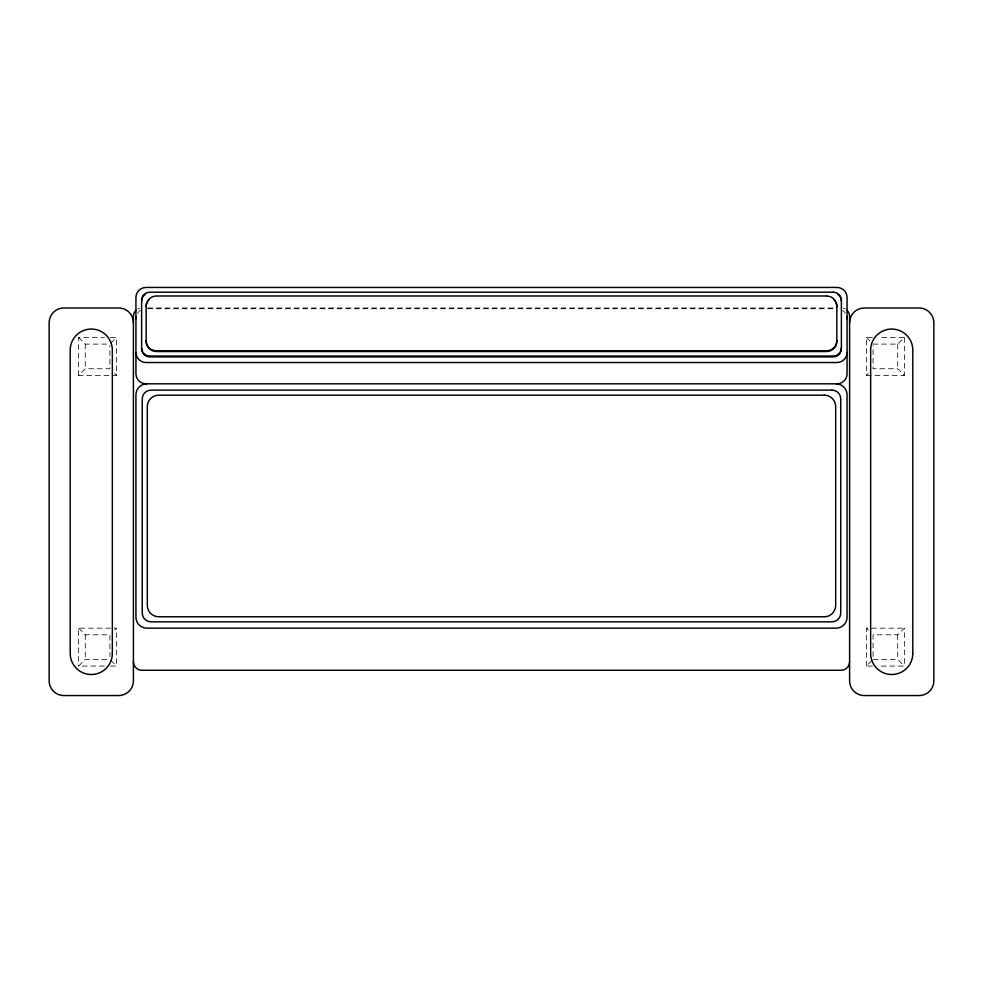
<?xml version="1.0" encoding="UTF-8"?>
<svg xmlns="http://www.w3.org/2000/svg" width="983" height="983" viewBox="0 0 983 983"><rect width="100%" height="100%" fill="white"/><g stroke="black" fill="none" stroke-linecap="round" stroke-linejoin="round"><path stroke-width="0.74" stroke-dasharray="4.92 3.69" d="M110.489 337.476L116.559 337.476L116.559 375.383L78.64 375.383L85.275 368.748L109.924 368.748L109.924 345.561M110.87 343.153L116.559 337.476M104.419 666.069L78.64 666.069L85.275 659.433L109.924 659.433M114.655 630.054L116.559 628.162L78.64 628.162L78.64 666.069M872.511 337.476L866.441 337.476L866.441 375.383L868.345 373.491M873.076 344.111L897.725 344.111L904.36 337.476L878.581 337.476M872.511 666.069L866.441 666.069L872.13 660.392M873.076 656.533L873.076 634.797L897.725 634.797L904.36 628.162L904.36 666.069L878.581 666.069M147.966 307.986L835.034 307.986M147.585 308.723L835.415 308.723M78.64 375.383L78.64 337.476L104.419 337.476M78.64 337.476L85.275 344.111L109.924 344.111M904.36 337.476L904.36 375.383L897.725 368.748L873.076 368.748L873.076 345.561M866.441 375.383L904.36 375.383M866.441 666.069L866.441 628.162L904.36 628.162M78.64 628.162L85.275 634.797L109.924 634.797L109.924 656.533M873.076 659.433L897.725 659.433L904.36 666.069M110.489 666.069L116.559 666.069L116.559 628.162M866.441 337.476L872.13 343.153M866.441 628.162L868.345 630.054M114.655 373.491L116.559 375.383M110.87 660.392L116.559 666.069M897.725 344.111L897.725 368.748M897.725 634.797L897.725 659.433M85.275 344.111L85.275 368.748M85.275 634.797L85.275 659.433M842.566 310.407A10.113 10.014 0 0 1 845.355 313.172M137.645 313.172A10.113 10.014 0 0 1 140.434 310.407M843.353 308.269A8.429 8.429 0 0 1 845.38 309.104M137.62 309.104A8.429 8.429 0 0 1 139.647 308.269"/><path stroke-width="1.47" d="M849.595 322.731A14.745 14.745 0 0 1 864.34 307.986L919.105 307.986A14.745 14.745 0 0 1 933.85 322.731L933.85 680.814A14.745 14.745 0 0 1 919.105 695.559L864.34 695.559A14.745 14.745 0 0 1 849.595 680.814L849.595 316.403A8.429 8.429 0 0 0 847.125 310.444M133.405 322.731A14.745 14.745 0 0 0 118.66 307.986L63.895 307.986A14.745 14.745 0 0 0 49.15 322.731L49.15 680.814A14.745 14.745 0 0 0 63.895 695.559L118.66 695.559A14.745 14.745 0 0 0 133.405 680.814L133.405 316.403A8.429 8.429 0 0 1 135.875 310.444M846.867 316.784A10.113 10.014 0 0 1 847.063 318.738M135.937 318.738A10.113 10.014 0 0 1 136.133 316.784M847.063 352.516A10.113 10.014 0 0 1 836.951 362.53L146.049 362.53A10.113 10.014 0 0 1 135.937 352.516M837.786 294.421A8.085 8.011 0 0 1 840.76 298.009M841.227 299.52A8.085 8.011 0 0 1 841.374 301.081M141.626 301.081A8.085 8.011 0 0 1 141.773 299.52M142.24 298.009A8.085 8.011 0 0 1 145.214 294.421M841.374 348.019A8.085 8.011 0 0 1 833.289 356.03L149.711 356.03A8.085 8.011 0 0 1 141.626 348.019M833.83 299.668A10.235 10.137 0 0 1 835.108 301.203M836.054 302.961A10.235 10.137 0 0 1 836.828 306.843M146.172 306.843A10.235 10.137 0 0 1 146.946 302.961M147.892 301.203A10.235 10.137 0 0 1 149.17 299.668M836.828 340.671A10.235 10.137 0 0 1 826.592 350.808L156.408 350.808A10.235 10.137 0 0 1 146.172 340.671M836.115 383.812A10.948 10.948 0 0 1 847.063 394.761L847.063 617.201A10.948 10.948 0 0 1 836.115 628.162L146.885 628.162A10.948 10.948 0 0 1 135.937 617.201L135.937 394.761A10.948 10.948 0 0 1 146.885 383.812M849.595 661.866A8.429 8.429 0 0 1 841.165 670.283L141.835 670.283A8.429 8.429 0 0 1 133.405 661.866M836.951 287.441L146.049 287.441A10.113 10.014 0 0 0 135.937 297.444L135.937 373.798A10.113 10.014 0 0 0 146.049 383.812L836.951 383.812A10.113 10.014 0 0 0 847.063 373.798L847.063 297.444A10.113 10.014 0 0 0 836.951 287.441M833.289 292.197L149.711 292.197A8.085 8.011 0 0 0 141.626 300.208L141.626 348.891A8.085 8.011 0 0 0 149.711 356.903L833.289 356.903A8.085 8.011 0 0 0 841.374 348.891L841.374 300.208A8.085 8.011 0 0 0 833.289 292.197M826.592 295.994L156.408 295.994A10.235 10.137 0 0 0 146.172 306.131L146.172 341.384A10.235 10.137 0 0 0 156.408 351.521L826.592 351.521A10.235 10.137 0 0 0 836.828 341.384L836.828 306.131A10.235 10.137 0 0 0 826.592 295.994M831.987 390.128L151.013 390.128A8.761 8.761 0 0 0 142.252 398.889L142.252 613.073A8.761 8.761 0 0 0 151.013 621.834L831.987 621.834A8.761 8.761 0 0 0 840.748 613.073L840.748 398.889A8.761 8.761 0 0 0 831.987 390.128M824.319 395.191L158.681 395.191A11.378 11.378 0 0 0 147.315 406.557L147.315 605.405A11.378 11.378 0 0 0 158.681 616.783L824.319 616.783A11.378 11.378 0 0 0 835.685 605.405L835.685 406.557A11.378 11.378 0 0 0 824.319 395.191M912.789 653.449L912.789 350.095A21.048 21.048 0 0 0 891.716 329.047A21.048 21.048 0 0 0 870.655 350.095L870.655 653.449A21.048 21.048 0 0 0 891.728 674.498A21.048 21.048 0 0 0 912.789 653.449M112.345 653.449L112.345 350.095A21.048 21.048 0 0 0 91.272 329.047A21.048 21.048 0 0 0 70.211 350.095L70.211 653.449A21.048 21.048 0 0 0 91.284 674.498A21.048 21.048 0 0 0 112.345 653.449"/></g></svg>
